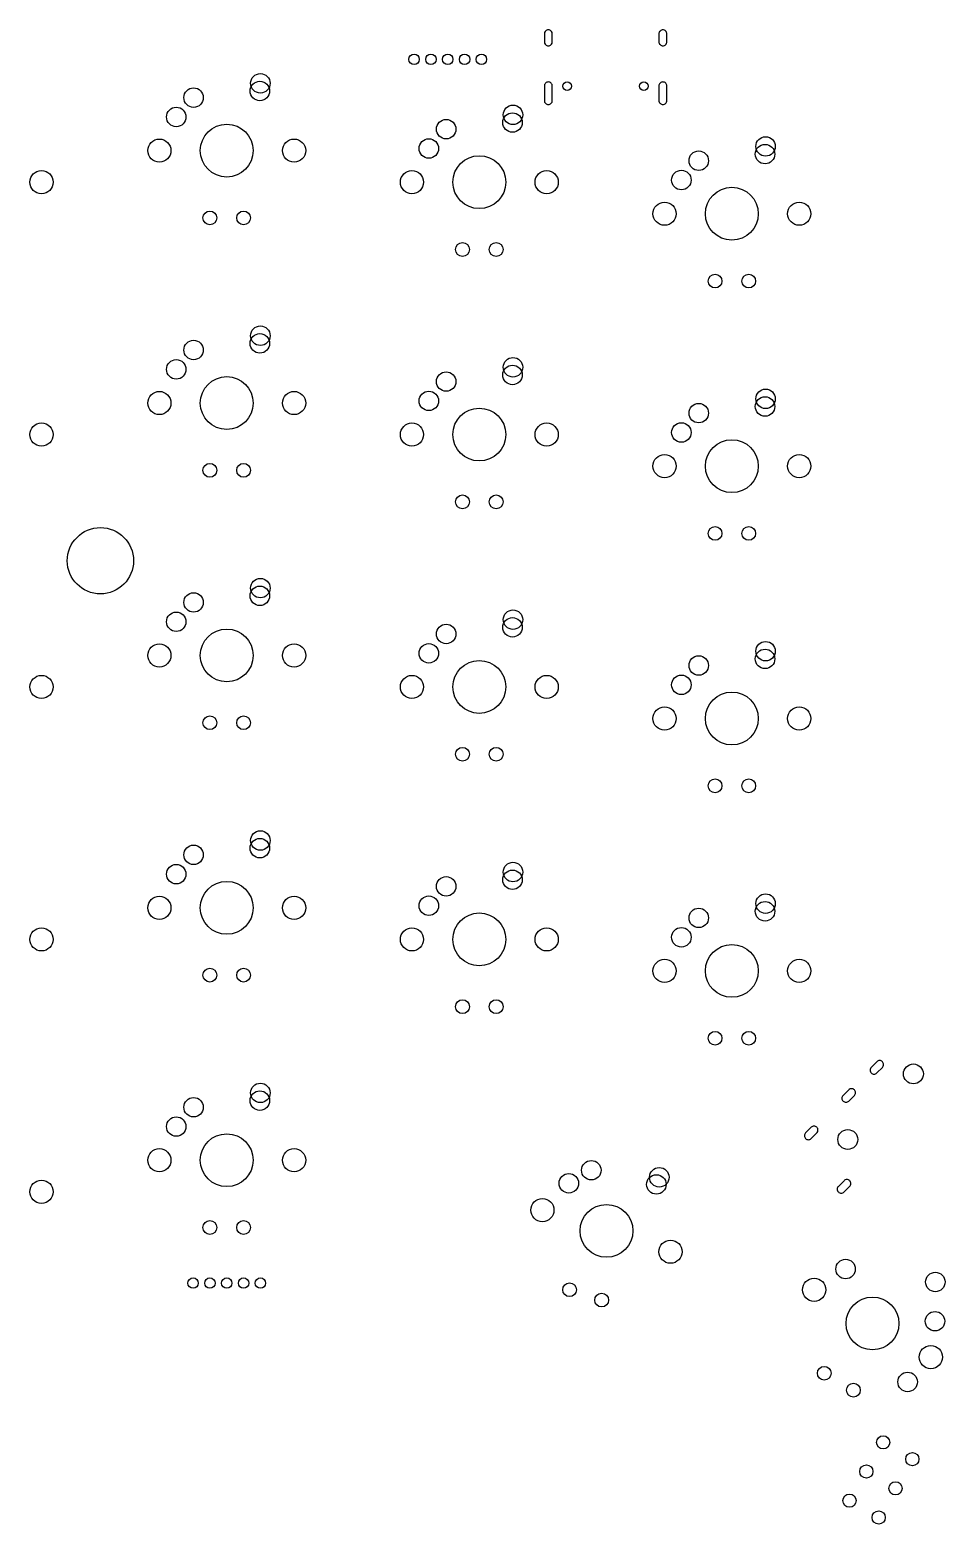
# Model space of a CAD drawing. Extents: x 31 to 332, y -142 to -29.
# Drawn here: x 101 to 170.1, y -141.8 to -29 of the extents above; entities that cross this region are included whole.
import ezdxf

# ---------------------------------------------------------------- set-up
doc = ezdxf.new("R2010")
doc.units = 0
doc.header["$MEASUREMENT"] = 0
doc.layers.add('BLACK', color=7, linetype='CONTINUOUS')

msp = doc.modelspace()

# ---------------------------------------------------------------- linework, layer by layer
at = {"layer": 'BLACK', "linetype": 'CONTINUOUS'}
for p, q in [((139.848, -29.229), (139.843, -29.2875)), ((139.843, -29.2875), (139.843, -29.8875)), ((139.865, -29.1727), (139.848, -29.229)), ((139.893, -29.1208), (139.865, -29.1727)), ((139.93, -29.0754), (139.893, -29.1208)), ((139.976, -29.0381), (139.93, -29.0754)), ((140.028, -29.0103), (139.976, -29.0381)), ((140.084, -28.9933), (140.028, -29.0103)), ((140.142, -28.9875), (140.084, -28.9933)), ((140.201, -28.9933), (140.142, -28.9875)), ((140.257, -29.0103), (140.201, -28.9933)), ((140.309, -29.0381), (140.257, -29.0103)), ((140.355, -29.0754), (140.309, -29.0381)), ((140.392, -29.1208), (140.355, -29.0754)), ((140.42, -29.1727), (140.392, -29.1208)), ((140.437, -29.229), (140.42, -29.1727)), ((140.442, -29.2875), (140.437, -29.229)), ((140.442, -29.8875), (140.442, -29.2875)), ((148.483, -29.2875), (148.482, -29.8875)), ((148.488, -29.229), (148.483, -29.2875)), ((148.505, -29.1727), (148.488, -29.229)), ((148.533, -29.1208), (148.505, -29.1727)), ((148.57, -29.0754), (148.533, -29.1208)), ((148.616, -29.0381), (148.57, -29.0754)), ((148.668, -29.0103), (148.616, -29.0381)), ((148.724, -28.9933), (148.668, -29.0103)), ((148.782, -28.9875), (148.724, -28.9933)), ((148.841, -28.9933), (148.782, -28.9875)), ((148.897, -29.0103), (148.841, -28.9933)), ((148.949, -29.0381), (148.897, -29.0103)), ((148.995, -29.0754), (148.949, -29.0381)), ((149.032, -29.1208), (148.995, -29.0754)), ((149.06, -29.1727), (149.032, -29.1208)), ((149.077, -29.229), (149.06, -29.1727)), ((149.082, -29.2875), (149.077, -29.229)), ((149.082, -29.8875), (149.082, -29.2875)), ((139.843, -29.8875), (139.848, -29.946)), ((139.848, -29.946), (139.865, -30.0023)), ((139.865, -30.0023), (139.893, -30.0542)), ((139.893, -30.0542), (139.93, -30.0996)), ((139.93, -30.0996), (139.976, -30.1369)), ((139.976, -30.1369), (140.028, -30.1647)), ((140.028, -30.1647), (140.084, -30.1817)), ((140.084, -30.1817), (140.142, -30.1875)), ((140.142, -30.1875), (140.201, -30.1817)), ((140.201, -30.1817), (140.257, -30.1647)), ((140.257, -30.1647), (140.309, -30.1369)), ((140.309, -30.1369), (140.355, -30.0996)), ((140.355, -30.0996), (140.392, -30.0542)), ((140.392, -30.0542), (140.42, -30.0023)), ((140.42, -30.0023), (140.437, -29.946)), ((140.437, -29.946), (140.442, -29.8875)), ((148.482, -29.8875), (148.488, -29.946)), ((148.488, -29.946), (148.505, -30.0023)), ((148.505, -30.0023), (148.533, -30.0542)), ((148.533, -30.0542), (148.57, -30.0996)), ((148.57, -30.0996), (148.616, -30.1369)), ((148.616, -30.1369), (148.668, -30.1647)), ((148.668, -30.1647), (148.724, -30.1817)), ((148.724, -30.1817), (148.782, -30.1875)), ((148.782, -30.1875), (148.841, -30.1817)), ((148.841, -30.1817), (148.897, -30.1647)), ((148.897, -30.1647), (148.949, -30.1369)), ((148.949, -30.1369), (148.995, -30.0996)), ((148.995, -30.0996), (149.032, -30.0542)), ((149.032, -30.0542), (149.06, -30.0023)), ((149.06, -30.0023), (149.077, -29.946)), ((149.077, -29.946), (149.082, -29.8875)), ((139.848, -33.159), (139.843, -33.2175)), ((139.843, -33.2175), (139.843, -34.3175)), ((139.865, -33.1027), (139.848, -33.159)), ((139.893, -33.0508), (139.865, -33.1027)), ((139.93, -33.0054), (139.893, -33.0508)), ((139.976, -32.9681), (139.93, -33.0054)), ((140.028, -32.9403), (139.976, -32.9681)), ((140.084, -32.9233), (140.028, -32.9403)), ((140.142, -32.9175), (140.084, -32.9233)), ((140.201, -32.9233), (140.142, -32.9175)), ((140.257, -32.9403), (140.201, -32.9233)), ((140.309, -32.9681), (140.257, -32.9403)), ((140.355, -33.0054), (140.309, -32.9681)), ((140.392, -33.0508), (140.355, -33.0054)), ((140.42, -33.1027), (140.392, -33.0508)), ((140.437, -33.159), (140.42, -33.1027)), ((140.442, -33.2175), (140.437, -33.159)), ((140.442, -34.3175), (140.442, -33.2175)), ((148.483, -33.2175), (148.482, -34.3175)), ((148.488, -33.159), (148.483, -33.2175)), ((148.505, -33.1027), (148.488, -33.159)), ((148.533, -33.0508), (148.505, -33.1027)), ((148.57, -33.0054), (148.533, -33.0508)), ((148.616, -32.9681), (148.57, -33.0054)), ((148.668, -32.9403), (148.616, -32.9681)), ((148.724, -32.9233), (148.668, -32.9403)), ((148.782, -32.9175), (148.724, -32.9233)), ((148.841, -32.9233), (148.782, -32.9175)), ((148.897, -32.9403), (148.841, -32.9233)), ((148.949, -32.9681), (148.897, -32.9403)), ((148.995, -33.0054), (148.949, -32.9681)), ((149.032, -33.0508), (148.995, -33.0054)), ((149.06, -33.1027), (149.032, -33.0508)), ((149.077, -33.159), (149.06, -33.1027)), ((149.082, -33.2175), (149.077, -33.159)), ((149.082, -34.3175), (149.082, -33.2175)), ((139.843, -34.3175), (139.848, -34.376)), ((139.848, -34.376), (139.865, -34.4323)), ((139.865, -34.4323), (139.893, -34.4842)), ((139.893, -34.4842), (139.93, -34.5296)), ((139.93, -34.5296), (139.976, -34.5669)), ((139.976, -34.5669), (140.028, -34.5947)), ((140.028, -34.5947), (140.084, -34.6117)), ((140.084, -34.6117), (140.142, -34.6175)), ((140.142, -34.6175), (140.201, -34.6117)), ((140.201, -34.6117), (140.257, -34.5947)), ((140.257, -34.5947), (140.309, -34.5669)), ((140.309, -34.5669), (140.355, -34.5296)), ((140.355, -34.5296), (140.392, -34.4842)), ((140.392, -34.4842), (140.42, -34.4323)), ((140.42, -34.4323), (140.437, -34.376)), ((140.437, -34.376), (140.442, -34.3175)), ((148.482, -34.3175), (148.488, -34.376)), ((148.488, -34.376), (148.505, -34.4323)), ((148.505, -34.4323), (148.533, -34.4842)), ((148.533, -34.4842), (148.57, -34.5296)), ((148.57, -34.5296), (148.616, -34.5669)), ((148.616, -34.5669), (148.668, -34.5947)), ((148.668, -34.5947), (148.724, -34.6117)), ((148.724, -34.6117), (148.782, -34.6175)), ((148.782, -34.6175), (148.841, -34.6117)), ((148.841, -34.6117), (148.897, -34.5947)), ((148.897, -34.5947), (148.949, -34.5669)), ((148.949, -34.5669), (148.995, -34.5296)), ((148.995, -34.5296), (149.032, -34.4842)), ((149.032, -34.4842), (149.06, -34.4323)), ((149.06, -34.4323), (149.077, -34.376)), ((149.077, -34.376), (149.082, -34.3175)), ((164.919, -106.867), (164.495, -107.291)), ((164.964, -106.83), (164.919, -106.867)), ((165.016, -106.802), (164.964, -106.83)), ((165.073, -106.785), (165.016, -106.802)), ((165.131, -106.779), (165.073, -106.785)), ((165.19, -106.785), (165.131, -106.779)), ((165.246, -106.802), (165.19, -106.785)), ((165.298, -106.83), (165.246, -106.802)), ((165.343, -106.867), (165.298, -106.83)), ((165.38, -106.913), (165.343, -106.867)), ((165.408, -106.964), (165.38, -106.913)), ((165.425, -107.021), (165.408, -106.964)), ((165.408, -107.194), (165.425, -107.138)), ((165.431, -107.079), (165.425, -107.021)), ((165.425, -107.138), (165.431, -107.079)), ((164.413, -107.445), (164.407, -107.504)), ((164.407, -107.504), (164.413, -107.562)), ((164.43, -107.389), (164.413, -107.445)), ((164.413, -107.562), (164.43, -107.618)), ((164.457, -107.337), (164.43, -107.389)), ((164.43, -107.618), (164.457, -107.67)), ((164.495, -107.291), (164.457, -107.337)), ((164.457, -107.67), (164.495, -107.716)), ((164.495, -107.716), (164.54, -107.753)), ((164.54, -107.753), (164.592, -107.781)), ((164.592, -107.781), (164.648, -107.798)), ((164.648, -107.798), (164.707, -107.804)), ((164.707, -107.804), (164.765, -107.798)), ((164.765, -107.798), (164.822, -107.781)), ((164.822, -107.781), (164.873, -107.753)), ((164.873, -107.753), (164.919, -107.716)), ((164.919, -107.716), (165.343, -107.291)), ((165.343, -107.291), (165.38, -107.246)), ((165.38, -107.246), (165.408, -107.194)), ((162.798, -108.988), (162.373, -109.413)), ((162.843, -108.951), (162.798, -108.988)), ((162.895, -108.923), (162.843, -108.951)), ((162.951, -108.906), (162.895, -108.923)), ((163.01, -108.901), (162.951, -108.906)), ((163.068, -108.906), (163.01, -108.901)), ((163.125, -108.923), (163.068, -108.906)), ((163.176, -108.951), (163.125, -108.923)), ((163.222, -108.988), (163.176, -108.951)), ((163.259, -109.034), (163.222, -108.988)), ((163.222, -109.413), (163.259, -109.367)), ((163.287, -109.086), (163.259, -109.034)), ((163.259, -109.367), (163.287, -109.315)), ((163.304, -109.142), (163.287, -109.086)), ((163.287, -109.315), (163.304, -109.259)), ((163.31, -109.201), (163.304, -109.142)), ((163.304, -109.259), (163.31, -109.201)), ((162.291, -109.566), (162.285, -109.625)), ((162.285, -109.625), (162.291, -109.683)), ((162.308, -109.51), (162.291, -109.566)), ((162.291, -109.683), (162.308, -109.74)), ((162.336, -109.458), (162.308, -109.51)), ((162.308, -109.74), (162.336, -109.792)), ((162.373, -109.413), (162.336, -109.458)), ((162.336, -109.792), (162.373, -109.837)), ((162.373, -109.837), (162.419, -109.874)), ((162.419, -109.874), (162.471, -109.902)), ((162.471, -109.902), (162.527, -109.919)), ((162.527, -109.919), (162.585, -109.925)), ((162.585, -109.925), (162.644, -109.919)), ((162.644, -109.919), (162.7, -109.902)), ((162.7, -109.902), (162.752, -109.874)), ((162.752, -109.874), (162.798, -109.837)), ((162.798, -109.837), (163.222, -109.413)), ((159.463, -112.395), (159.457, -112.453)), ((159.457, -112.453), (159.463, -112.512)), ((159.48, -112.338), (159.463, -112.395)), ((159.463, -112.512), (159.48, -112.568)), ((159.508, -112.287), (159.48, -112.338)), ((159.48, -112.568), (159.508, -112.62)), ((159.545, -112.241), (159.508, -112.287)), ((159.508, -112.62), (159.545, -112.665)), ((159.969, -111.817), (159.545, -112.241)), ((159.545, -112.665), (159.59, -112.703)), ((159.59, -112.703), (159.642, -112.73)), ((159.642, -112.73), (159.699, -112.748)), ((159.699, -112.748), (159.757, -112.753)), ((159.757, -112.753), (159.816, -112.748)), ((159.816, -112.748), (159.872, -112.73)), ((159.872, -112.73), (159.924, -112.703)), ((159.924, -112.703), (159.969, -112.665)), ((160.015, -111.78), (159.969, -111.817)), ((159.969, -112.665), (160.393, -112.241)), ((160.066, -111.752), (160.015, -111.78)), ((160.123, -111.735), (160.066, -111.752)), ((160.181, -111.729), (160.123, -111.735)), ((160.24, -111.735), (160.181, -111.729)), ((160.296, -111.752), (160.24, -111.735)), ((160.348, -111.78), (160.296, -111.752)), ((160.393, -111.817), (160.348, -111.78)), ((160.431, -111.862), (160.393, -111.817)), ((160.393, -112.241), (160.431, -112.196)), ((160.458, -111.914), (160.431, -111.862)), ((160.431, -112.196), (160.458, -112.144)), ((160.476, -111.97), (160.458, -111.914)), ((160.458, -112.144), (160.476, -112.088)), ((160.481, -112.029), (160.476, -111.97)), ((160.476, -112.088), (160.481, -112.029)), ((162.444, -115.847), (162.02, -116.272)), ((162.489, -115.81), (162.444, -115.847)), ((162.541, -115.782), (162.489, -115.81)), ((162.598, -115.765), (162.541, -115.782)), ((162.656, -115.76), (162.598, -115.765)), ((162.715, -115.765), (162.656, -115.76)), ((162.771, -115.782), (162.715, -115.765)), ((162.823, -115.81), (162.771, -115.782)), ((162.868, -115.847), (162.823, -115.81)), ((162.906, -115.893), (162.868, -115.847)), ((162.933, -115.945), (162.906, -115.893)), ((162.95, -116.001), (162.933, -115.945)), ((162.933, -116.174), (162.95, -116.118)), ((162.956, -116.06), (162.95, -116.001)), ((162.95, -116.118), (162.956, -116.06)), ((161.938, -116.425), (161.932, -116.484)), ((161.932, -116.484), (161.938, -116.542)), ((161.955, -116.369), (161.938, -116.425)), ((161.938, -116.542), (161.955, -116.599)), ((161.982, -116.317), (161.955, -116.369)), ((161.955, -116.599), (161.982, -116.65)), ((162.02, -116.272), (161.982, -116.317)), ((161.982, -116.65), (162.02, -116.696)), ((162.02, -116.696), (162.065, -116.733)), ((162.065, -116.733), (162.117, -116.761)), ((162.117, -116.761), (162.173, -116.778)), ((162.173, -116.778), (162.232, -116.784)), ((162.232, -116.784), (162.29, -116.778)), ((162.29, -116.778), (162.347, -116.761)), ((162.347, -116.761), (162.399, -116.733)), ((162.399, -116.733), (162.444, -116.696)), ((162.444, -116.696), (162.868, -116.272)), ((162.868, -116.272), (162.906, -116.226)), ((162.906, -116.226), (162.933, -116.174))]:
    msp.add_line(p, q, dxfattribs=at)
at = {"layer": 'BLACK'}
for centre, radius in [((130.016, -31.2102), 0.3937), ((131.286, -31.2102), 0.3937), ((132.556, -31.2102), 0.3937), ((133.826, -31.2102), 0.3937), ((135.096, -31.2102), 0.3937), ((118.427, -33.02), 0.735), ((113.387, -34.1), 0.735), ((118.387, -33.6), 0.735), ((141.572, -33.2375), 0.325), ((147.352, -33.2375), 0.325), ((112.078, -35.56), 0.735), ((137.477, -35.4012), 0.735), ((132.438, -36.4812), 0.735), ((137.438, -35.9812), 0.735), ((115.887, -38.1), 1.9939), ((131.127, -37.9412), 0.735), ((156.528, -37.7825), 0.735), ((110.807, -38.1), 0.875), ((120.968, -38.1), 0.875), ((151.487, -38.8625), 0.735), ((156.487, -38.3625), 0.735), ((134.938, -40.4812), 1.9939), ((101.917, -40.4812), 0.875), ((129.857, -40.4812), 0.875), ((140.017, -40.4812), 0.875), ((150.177, -40.3225), 0.735), ((153.987, -42.8625), 1.9939), ((114.617, -43.18), 0.52), ((117.157, -43.18), 0.52), ((148.907, -42.8625), 0.875), ((159.067, -42.8625), 0.875), ((133.667, -45.5613), 0.52), ((136.207, -45.5613), 0.52), ((152.718, -47.9425), 0.52), ((155.257, -47.9425), 0.52), ((118.427, -52.07), 0.735), ((113.387, -53.15), 0.735), ((118.387, -52.65), 0.735), ((112.078, -54.61), 0.735), ((137.477, -54.4512), 0.735), ((115.887, -57.15), 1.9939), ((132.438, -55.5312), 0.735), ((137.438, -55.0312), 0.735), ((110.807, -57.15), 0.875), ((120.968, -57.15), 0.875), ((131.127, -56.9913), 0.735), ((156.528, -56.8325), 0.735), ((151.487, -57.9125), 0.735), ((156.487, -57.4125), 0.735), ((134.938, -59.5312), 1.9939), ((150.177, -59.3725), 0.735), ((101.917, -59.5312), 0.875), ((129.857, -59.5312), 0.875), ((140.017, -59.5312), 0.875), ((153.987, -61.9125), 1.9939), ((114.617, -62.23), 0.52), ((117.157, -62.23), 0.52), ((148.907, -61.9125), 0.875), ((159.067, -61.9125), 0.875), ((133.667, -64.6112), 0.52), ((136.207, -64.6112), 0.52), ((152.718, -66.9925), 0.52), ((155.257, -66.9925), 0.52), ((106.362, -69.0562), 2.5), ((118.387, -71.7), 0.735), ((118.427, -71.12), 0.735), ((113.387, -72.2), 0.735), ((112.078, -73.66), 0.735), ((137.477, -73.5012), 0.735), ((115.887, -76.2), 1.9939), ((132.438, -74.5812), 0.735), ((137.438, -74.0812), 0.735), ((110.807, -76.2), 0.875), ((120.968, -76.2), 0.875), ((131.127, -76.0412), 0.735), ((156.528, -75.8825), 0.735), ((134.938, -78.5812), 1.9939), ((151.487, -76.9625), 0.735), ((156.487, -76.4625), 0.735), ((101.917, -78.5812), 0.875), ((129.857, -78.5812), 0.875), ((140.017, -78.5812), 0.875), ((150.177, -78.4225), 0.735), ((153.987, -80.9625), 1.9939), ((114.617, -81.28), 0.52), ((117.157, -81.28), 0.52), ((148.907, -80.9625), 0.875), ((159.067, -80.9625), 0.875), ((133.667, -83.6612), 0.52), ((136.207, -83.6612), 0.52), ((152.718, -86.0425), 0.52), ((155.257, -86.0425), 0.52), ((118.387, -90.75), 0.735), ((118.427, -90.17), 0.735), ((113.387, -91.25), 0.735), ((112.078, -92.71), 0.735), ((137.438, -93.1312), 0.735), ((137.477, -92.5512), 0.735), ((115.887, -95.25), 1.9939), ((132.438, -93.6312), 0.735), ((110.807, -95.25), 0.875), ((120.968, -95.25), 0.875), ((131.127, -95.0913), 0.735), ((156.528, -94.9325), 0.735), ((134.938, -97.6312), 1.9939), ((151.487, -96.0125), 0.735), ((156.487, -95.5125), 0.735), ((101.917, -97.6312), 0.875), ((129.857, -97.6312), 0.875), ((140.017, -97.6312), 0.875), ((150.177, -97.4725), 0.735), ((153.987, -100.012), 1.9939), ((148.907, -100.012), 0.875), ((159.067, -100.012), 0.875), ((114.617, -100.33), 0.52), ((117.157, -100.33), 0.52), ((133.667, -102.711), 0.52), ((136.207, -102.711), 0.52), ((152.718, -105.093), 0.52), ((155.257, -105.093), 0.52), ((167.677, -107.786), 0.75), ((118.387, -109.8), 0.735), ((118.427, -109.22), 0.735), ((113.387, -110.3), 0.735), ((112.078, -111.76), 0.735), ((115.887, -114.3), 1.9939), ((162.727, -112.736), 0.75), ((110.807, -114.3), 0.875), ((120.968, -114.3), 0.875), ((143.384, -115.057), 0.735), ((148.511, -115.588), 0.735), ((101.917, -116.681), 0.875), ((141.687, -116.041), 0.735), ((148.294, -116.127), 0.735), ((139.695, -118.064), 0.875), ((144.526, -119.634), 1.9939), ((114.617, -119.38), 0.52), ((117.157, -119.38), 0.52), ((149.357, -121.204), 0.875), ((162.562, -122.514), 0.735), ((169.332, -123.49), 0.735), ((113.347, -123.571), 0.3937), ((114.617, -123.571), 0.3937), ((115.887, -123.571), 0.3937), ((117.157, -123.571), 0.3937), ((118.427, -123.571), 0.3937), ((141.748, -124.073), 0.52), ((160.193, -124.079), 0.875), ((144.164, -124.858), 0.52), ((164.592, -126.619), 1.9939), ((169.306, -126.454), 0.735), ((168.991, -129.159), 0.875), ((160.952, -130.383), 0.52), ((167.239, -131.034), 0.735), ((163.152, -131.653), 0.52), ((165.397, -135.595), 0.5), ((167.597, -136.865), 0.5), ((164.127, -137.795), 0.5), ((166.327, -139.065), 0.5), ((162.857, -139.995), 0.5), ((165.057, -141.265), 0.5)]:
    msp.add_circle(centre, radius, dxfattribs=at)

doc.saveas('drawing.dxf')
